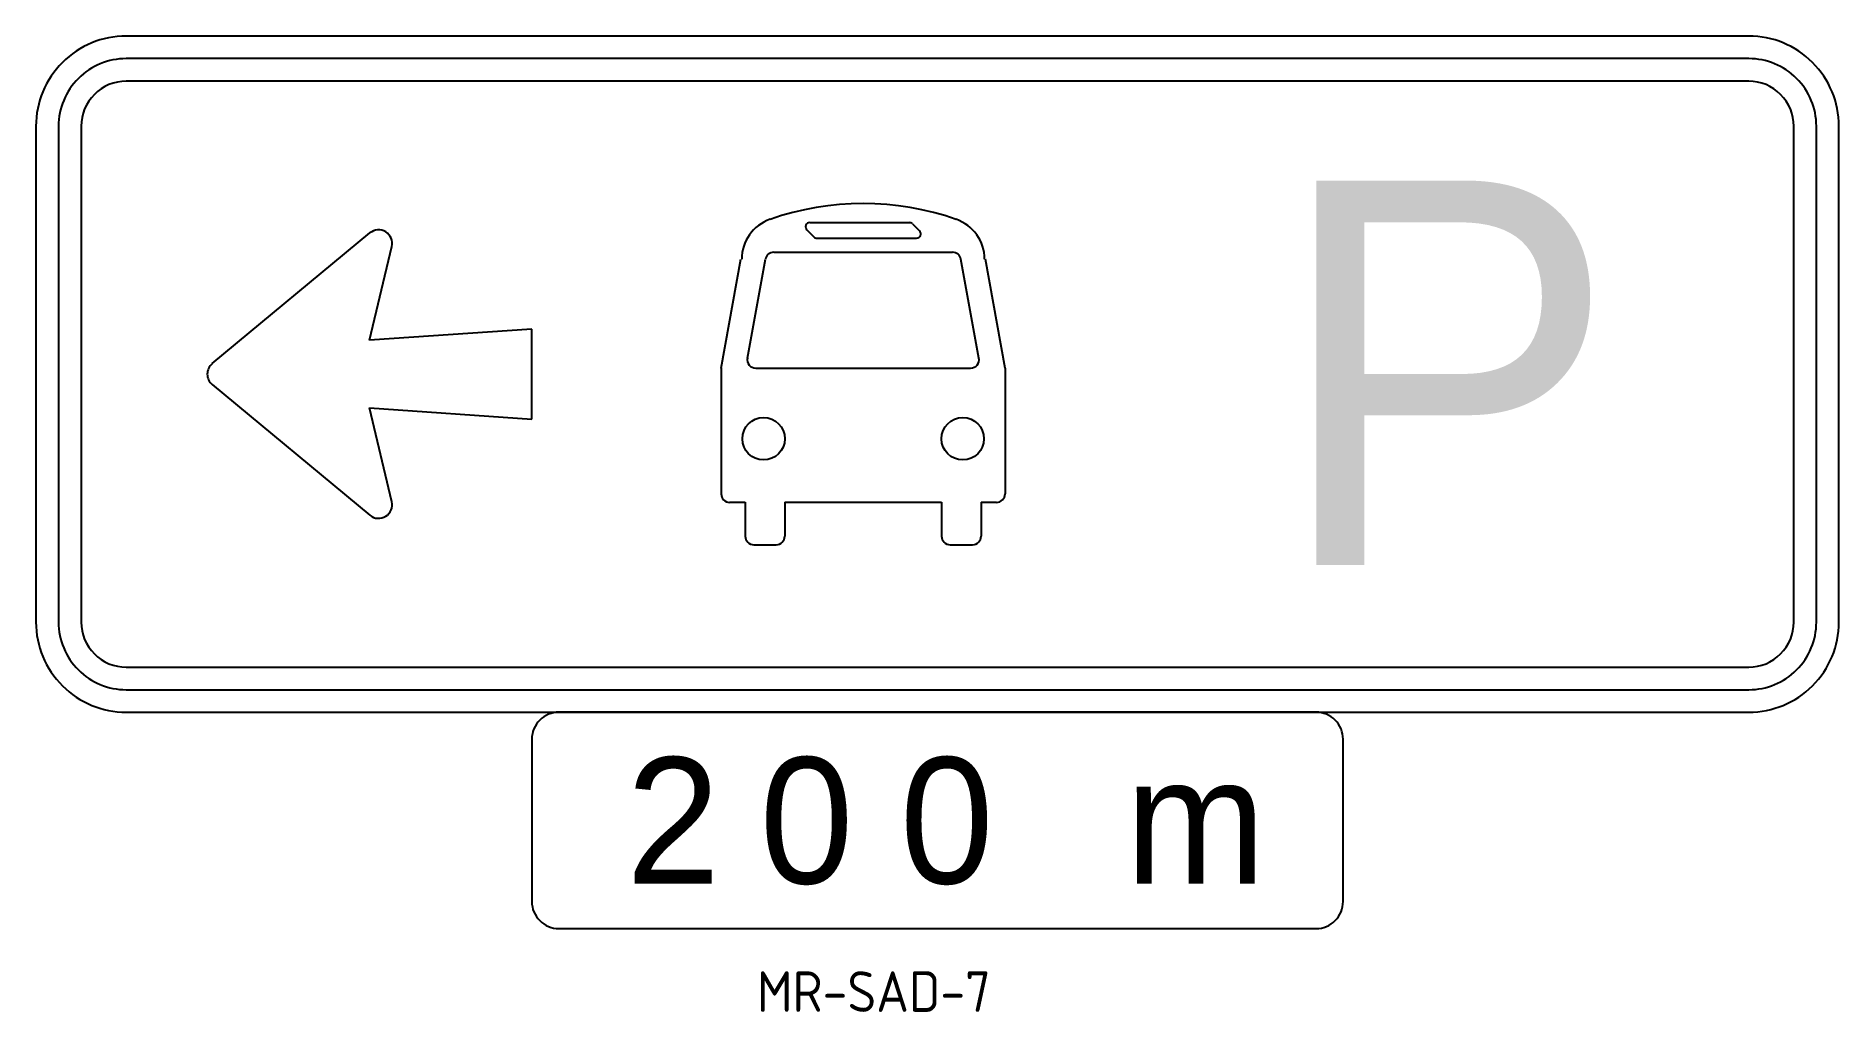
# Model space of a CAD drawing. Extents: x 137 to 271, y 187 to 259.
import ezdxf

# ---------------------------------------------------------------- set-up
doc = ezdxf.new("R2010")
doc.units = 0
doc.header["$LTSCALE"] = 12
doc.header["$MEASUREMENT"] = 0
doc.layers.get('0').update_dxf_attribs({"linetype": 'CONTINUOUS'})
doc.layers.add('L35', color=3, linetype='CONTINUOUS')
doc.layers.add('T25', color=1, linetype='CONTINUOUS')
doc.styles.add('ESERIES', font='Eseries')
doc.styles.add('ISO', font='iso')
doc.styles.add('MESERIES', font='MEseries')

# ---------------------------------------------------------------- blocks, each defined once
blk = doc.blocks.new('S2ARROW')
at = {"layer": 'L35'}
for p, q in [((-11.6, 354.6), (-156.6, 179.6)), ((11.6, 354.6), (156.6, 179.6)), ((-141.5, 155.4), (-37.5, 180)), ((-37.5, 180), (-50, 0)), ((37.5, 180), (141.5, 155.4)), ((50, 0), (37.5, 180)), ((-50, 0), (50, 0))]:
    blk.add_line(p, q, dxfattribs=at)
for centre, start, end in [((0, 345), 39.6442, 140.3558), ((-145, 170), 140.3558, 283.3008), ((145, 170), 256.6992, 39.6442)]:
    blk.add_arc(centre, 15, start, end, dxfattribs=at)
blk = doc.blocks.new('IBLK4')
at = {"layer": 'L35', "xscale": 0.066666666666667, "yscale": 0.066666666666667, "zscale": 0.066666666666667, "rotation": 90}
blk.add_blockref('S2ARROW', (24, 10.67), dxfattribs=at)
blk = doc.blocks.new('BLK1')
at = {"layer": 'L35', "style": 'ESERIES'}
for s, p in [('2', (0, 0)), ('0', (9.87, 0)), ('0', (20.24, 0))]:
    blk.add_text(s, height=9.33, dxfattribs=at).set_placement(p)
blk = doc.blocks.new('BLK3')
at = {"style": 'ESERIES'}
blk.add_text('P', height=20, dxfattribs=at).set_placement((0, 0))

msp = doc.modelspace()

# ---------------------------------------------------------------- linework, layer by layer
at = {"layer": 'L35'}
for p, q in [((194.47, 245.45), (201.83, 245.45)), ((202.06, 245.36), (202.58, 244.84)), ((194.25, 244.92), (194.77, 244.39)), ((194.99, 244.3), (202.36, 244.3)), ((187.91, 234.69), (189.37, 242.74)), ((189.85, 235.43), (191.18, 242.74)), ((191.8, 243.26), (205.03, 243.26)), ((206.97, 235.43), (205.64, 242.74)), ((208.91, 234.69), (207.45, 242.74)), ((187.91, 234.69), (187.91, 225.39)), ((190.47, 234.69), (206.36, 234.69)), ((208.91, 234.69), (208.91, 225.39)), ((188.54, 224.77), (189.69, 224.77)), ((189.69, 224.77), (189.69, 222.26)), ((192.61, 224.77), (204.21, 224.77)), ((192.61, 224.77), (192.61, 222.26)), ((204.21, 224.77), (204.21, 222.26)), ((207.14, 224.77), (207.14, 222.26)), ((207.14, 224.77), (208.28, 224.77)), ((190.32, 221.63), (191.99, 221.63)), ((204.84, 221.63), (206.51, 221.63))]:
    msp.add_line(p, q, dxfattribs=at)
for points in [[(143.91, 259.25, 0.414214), (137.24, 252.58), (137.24, 215.91, 0.414214), (143.91, 209.25), (263.91, 209.25, 0.414214), (270.58, 215.91), (270.58, 252.58, 0.414214), (263.91, 259.25)], [(143.91, 257.58, 0.414214), (138.91, 252.58), (138.91, 215.91, 0.414214), (143.91, 210.91), (263.91, 210.91, 0.414214), (268.91, 215.91), (268.91, 252.58, 0.414214), (263.91, 257.58)], [(143.91, 255.91, 0.414214), (140.58, 252.58), (140.58, 215.91, 0.414214), (143.91, 212.58), (263.91, 212.58, 0.414214), (267.24, 215.91), (267.24, 252.58, 0.414214), (263.91, 255.91)], [(173.91, 207.25), (173.91, 195.25, 0.414214), (175.91, 193.25), (231.91, 193.25, 0.414214), (233.91, 195.25), (233.91, 207.25, 0.414214), (231.91, 209.25), (175.91, 209.25, 0.414214)]]:
    msp.add_lwpolyline(points, format="xyb", close=True, dxfattribs=at)
for centre in [(191.05, 229.47), (205.78, 229.47)]:
    msp.add_circle(centre, 1.57, dxfattribs=at)
for centre, radius, start, end in [((198.41, 225.97), 20.89, 70.764, 109.236), ((192.56, 242.74), 3.13, 109.236, 180), ((194.47, 245.14), 0.313, 90, 225), ((201.83, 245.14), 0.313, 45, 90), ((204.26, 242.74), 3.13, 0, 70.764), ((194.99, 244.62), 0.313, 225, 270), ((202.36, 244.62), 0.313, 270, 45), ((191.8, 242.63), 0.627, 90, 169.6952), ((205.03, 242.63), 0.627, 10.3048, 90), ((190.47, 235.32), 0.627, 169.6952, 270), ((206.36, 235.32), 0.627, 270, 10.3048), ((188.54, 225.39), 0.627, 180, 270), ((208.28, 225.39), 0.627, 270, 0), ((190.32, 222.26), 0.627, 180, 270), ((191.99, 222.26), 0.627, 270, 0), ((204.84, 222.26), 0.627, 180, 270), ((206.51, 222.26), 0.627, 270, 0)]:
    msp.add_arc(centre, radius, start, end, dxfattribs=at)

# ---------------------------------------------------------------- block references
at = {"layer": 'L35', "xscale": 1.42163856966564, "yscale": 1.42163856966564, "zscale": 1.42163856966564}
msp.add_blockref('BLK3', (228.82, 220.13), dxfattribs=at)
at = {"layer": 'L35'}
for name, p in [('IBLK4', (149.91, 223.58)), ('BLK1', (180.89, 196.58))]:
    msp.add_blockref(name, p, dxfattribs=at)

# ---------------------------------------------------------------- texts
at = {"layer": 'L35', "style": 'MESERIES'}
msp.add_text('m', height=9.33, dxfattribs=at).set_placement((217.8, 196.58))
at = {"layer": 'T25', "color": 3, "style": 'ISO'}
msp.add_text('MR-SAD-7', height=3, dxfattribs=at).set_placement((190.56, 187.09))

doc.saveas('drawing.dxf')
